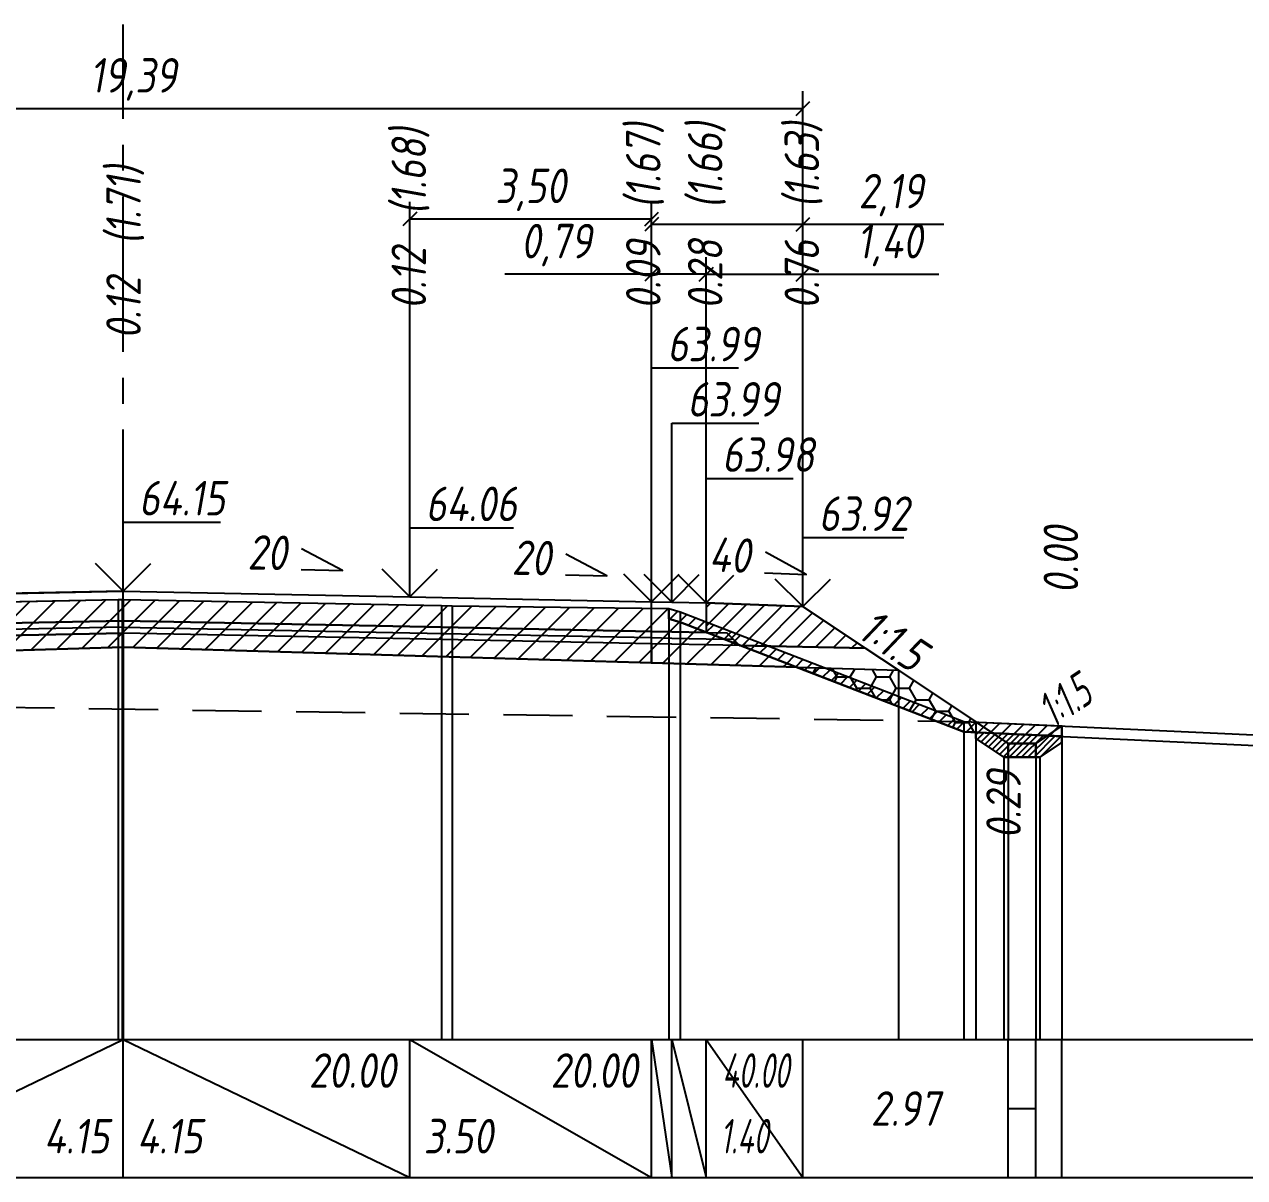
# Model space of a CAD drawing. Extents: x -717 to 1451, y -133302 to 233.
# Drawn here: x 155.5 to 243.8, y -43564 to -43480.5 of the extents above; entities that cross this region are included whole.
import ezdxf
from ezdxf.enums import TextEntityAlignment as Align

# ---------------------------------------------------------------- set-up
doc = ezdxf.new("R2010")
doc.units = 0
doc.linetypes.add('осевая2', pattern=[1.125, 0.75, -0.125, 0.125, -0.125])
doc.linetypes.add('штриховая', pattern=[0.75, 0.5, -0.25])
for name, color, linetype in [('Интерполированный поперечник', 2, 'Continuous'), ('Код_514', 1, 'Continuous'), ('Контур_0', 7, 'Continuous'), ('Контур_2521', 7, 'Continuous'), ('Контур_2564', 7, 'Continuous'), ('Контур_2660', 7, 'Continuous'), ('Контур_2665', 7, 'Continuous'), ('Контур_400', 7, 'Continuous'), ('Контур_508', 7, 'Continuous'), ('Контур_512', 7, 'Continuous'), ('Контур_513', 7, 'Continuous'), ('Контур_818', 7, 'Continuous'), ('Красный поперечник', 1, 'Continuous'), ('Объём_2501', 7, 'Continuous'), ('Объём_2564', 7, 'Continuous'), ('Объём_2650', 7, 'Continuous'), ('Объём_2660', 7, 'Continuous'), ('Объём_2661', 7, 'Continuous'), ('Объём_2663', 7, 'Continuous'), ('Объём_2664', 7, 'Continuous'), ('Объём_2665', 7, 'Continuous'), ('Объём_2666', 7, 'Continuous'), ('Ось', 1, 'осевая2'), ('Откосы', 7, 'Continuous'), ('Отметки покрытия', 7, 'Continuous'), ('Рабочие отметки', 7, 'Continuous'), ('Рабочие отметки доп.', 7, 'Continuous'), ('Таблица', 7, 'Continuous'), ('Уклоны проезжей части', 7, 'Continuous'), ('Черный поперечник', 3, 'Continuous')]:
    doc.layers.add(name, color=color, linetype=linetype)
for name, color, linetype, true_color in [('Контур_2540', 2, 'Continuous', 0xffff00), ('Контур_2560', 2, 'Continuous', 0xffff00), ('Контур_2561', 7, 'Continuous', 0xff8040), ('Контур_2562', 3, 'Continuous', 0x00ff00), ('Контур_2563', 7, 'Continuous', 0xff8000), ('Контур_2570', 7, 'Continuous', 0x80ff00), ('Контур_2583', 3, 'Continuous', 0x00ff00), ('Контур_2584', 3, 'Continuous', 0x00ff00), ('Контур_2736', 4, 'Continuous', 0x00ffff), ('Контур_2737', 4, 'Continuous', 0x00ffff), ('Контур_2738', 4, 'Continuous', 0x00ffff), ('Контур_2739', 4, 'Continuous', 0x00ffff), ('Контур_2741', 4, 'Continuous', 0x00ffff), ('Контур_2742', 4, 'Continuous', 0x00ffff), ('Контур_2743', 4, 'Continuous', 0x00ffff), ('Контур_2744', 7, 'Continuous', 0xa4ffff), ('Контур_2745', 7, 'Continuous', 0xa4ffff), ('Контур_2747', 4, 'Continuous', 0x00ffff), ('Контур_2748', 4, 'Continuous', 0x00ffff), ('Контур_2749', 4, 'Continuous', 0x00ffff), ('Контур_2750', 4, 'Continuous', 0x00ffff), ('Контур_2751', 4, 'Continuous', 0x00ffff), ('Контур_2752', 4, 'Continuous', 0x00ffff), ('Контур_402', 7, 'Continuous', 0xff6464), ('Контур_703', 4, 'Continuous', 0x00ffff), ('Контур_705', 4, 'Continuous', 0x00ffff), ('Контур_707', 4, 'Continuous', 0x00ffff), ('Контур_720', 131, 'Continuous', 0xaaffff), ('Объём_2500', 7, 'Continuous', 0xc0c0c0), ('Объём_2520', 7, 'Continuous', 0x80ffff), ('Объём_2540', 2, 'Continuous', 0xffff00), ('Объём_2560', 2, 'Continuous', 0xffff00), ('Объём_2561', 7, 'Continuous', 0xff8040), ('Объём_2562', 3, 'Continuous', 0x00ff00), ('Объём_2563', 7, 'Continuous', 0xff8000), ('Объём_2570', 7, 'Continuous', 0x80ff00), ('Объём_2580', 3, 'Continuous', 0x00ff00), ('Объём_2583', 3, 'Continuous', 0x00ff00), ('Объём_2584', 3, 'Continuous', 0x00ff00), ('Объём_2593', 3, 'Continuous', 0x00ff00), ('Объём_2597', 3, 'Continuous', 0x00ff00), ('Объём_2600', 7, 'Continuous', 0x808000), ('Объём_2620', 2, 'Continuous', 0xffff00)]:
    doc.layers.add(name, color=color, linetype=linetype, true_color=true_color)
doc.styles.get("Standard").update_dxf_attribs({"font": 'txt', "height": 2.5})
doc.styles.add('М', font='romand.shx', dxfattribs={"width": 0.8, "oblique": 10, "height": 2.5})
doc.dimstyles.new('ISO-25', dxfattribs={"dimtxt": 2.5, "dimasz": 2.5, "dimexe": 1.25, "dimexo": 0.625, "dimtad": 1, "dimtxsty": 'Standard', "dimcen": 2.5, "dimadec": 0, "dimazin": 0, "dimtfac": 1, "dimtmove": 0, "dimatfit": 3, "dimfxl": 1, "dimarcsym": 0})

# ---------------------------------------------------------------- blocks, each defined once
blk = doc.blocks.new('_Oblique')
at = {"color": 0, "linetype": 'ByBlock', "lineweight": -2}
blk.add_line((-0.5, -0.5), (0.5, 0.5), dxfattribs=at)
blk = doc.blocks.new('*D1018')
at = {"color": 0, "lineweight": -2, "transparency": 16777216}
for p, q in [((204.839, -43521.824), (204.839, -43497.355)), ((211.839, -43522.104), (211.839, -43497.355)), ((204.839, -43498.605), (211.839, -43498.605)), ((211.839, -43498.605), (221.669, -43498.605))]:
    blk.add_line(p, q, dxfattribs=at)
at = {"layer": 'Defpoints', "color": 0, "transparency": 16777216}
for p in [(211.839, -43498.605), (204.839, -43522.449), (211.839, -43522.729)]:
    blk.add_point(p, dxfattribs=at)
at = {"color": 0, "lineweight": -2, "transparency": 16777216, "rotation": 180}
blk.add_blockref('_Oblique', (204.839, -43498.605), dxfattribs=at)
at = {"color": 0, "lineweight": -2, "transparency": 16777216}
blk.add_blockref('_Oblique', (211.839, -43498.605), dxfattribs=at)
at = {"color": 0, "transparency": 16777216, "insert": (218.129, -43496.492), "char_height": 2.5, "width": 8.75, "attachment_point": 5, "style": 'М'}
blk.add_mtext('1,40', dxfattribs=at)
blk = doc.blocks.new('*D1020')
at = {"color": 0, "lineweight": -2, "transparency": 16777216}
for p, q in [((200.885, -43521.745), (200.885, -43497.355)), ((204.839, -43521.824), (204.839, -43497.355)), ((200.885, -43498.605), (190.264, -43498.605)), ((204.839, -43498.605), (200.885, -43498.605))]:
    blk.add_line(p, q, dxfattribs=at)
at = {"layer": 'Defpoints', "color": 0, "transparency": 16777216}
for p in [(204.839, -43498.605), (200.885, -43522.37), (204.839, -43522.449)]:
    blk.add_point(p, dxfattribs=at)
at = {"color": 0, "lineweight": -2, "transparency": 16777216, "rotation": 180}
blk.add_blockref('_Oblique', (200.885, -43498.605), dxfattribs=at)
at = {"color": 0, "lineweight": -2, "transparency": 16777216}
blk.add_blockref('_Oblique', (204.839, -43498.605), dxfattribs=at)
at = {"color": 0, "transparency": 16777216, "insert": (193.994, -43496.492), "char_height": 2.5, "width": 9.58333, "attachment_point": 5, "style": 'М'}
blk.add_mtext('0,79', dxfattribs=at)
blk = doc.blocks.new('*D1022')
at = {"color": 0, "lineweight": -2, "transparency": 16777216}
for p, q in [((183.385, -43521.395), (183.385, -43493.355)), ((200.885, -43521.745), (200.885, -43493.355)), ((200.885, -43494.605), (183.385, -43494.605))]:
    blk.add_line(p, q, dxfattribs=at)
at = {"layer": 'Defpoints', "color": 0, "transparency": 16777216}
for p in [(183.385, -43494.605), (183.385, -43522.02), (200.885, -43522.37)]:
    blk.add_point(p, dxfattribs=at)
at = {"color": 0, "lineweight": -2, "transparency": 16777216, "rotation": 180}
blk.add_blockref('_Oblique', (183.385, -43494.605), dxfattribs=at)
at = {"color": 0, "lineweight": -2, "transparency": 16777216}
blk.add_blockref('_Oblique', (200.885, -43494.605), dxfattribs=at)
at = {"color": 0, "transparency": 16777216, "insert": (192.135, -43492.492), "char_height": 2.5, "width": 9.58333, "attachment_point": 5, "style": 'М'}
blk.add_mtext('3,50', dxfattribs=at)
blk = doc.blocks.new('*D1023')
at = {"color": 0, "lineweight": -2, "transparency": 16777216}
for p, q in [((200.885, -43521.745), (200.885, -43493.735)), ((211.839, -43522.104), (211.839, -43493.735)), ((200.885, -43494.985), (211.839, -43494.985)), ((211.839, -43494.985), (222.042, -43494.985))]:
    blk.add_line(p, q, dxfattribs=at)
at = {"layer": 'Defpoints', "color": 0, "transparency": 16777216}
for p in [(200.885, -43494.985), (200.885, -43522.37), (211.839, -43522.729)]:
    blk.add_point(p, dxfattribs=at)
at = {"color": 0, "lineweight": -2, "transparency": 16777216, "rotation": 180}
blk.add_blockref('_Oblique', (200.885, -43494.985), dxfattribs=at)
at = {"color": 0, "lineweight": -2, "transparency": 16777216}
blk.add_blockref('_Oblique', (211.839, -43494.985), dxfattribs=at)
at = {"color": 0, "transparency": 16777216, "insert": (218.223, -43492.872), "char_height": 2.5, "width": 9.16667, "attachment_point": 5, "style": 'М'}
blk.add_mtext('2,19', dxfattribs=at)
blk = doc.blocks.new('*D1025')
at = {"color": 0, "lineweight": -2, "transparency": 16777216}
for p, q in [((114.885, -43522.075), (114.885, -43485.355)), ((211.839, -43522.104), (211.839, -43485.355)), ((114.885, -43486.605), (211.839, -43486.605))]:
    blk.add_line(p, q, dxfattribs=at)
at = {"layer": 'Defpoints', "color": 0, "transparency": 16777216}
for p in [(211.839, -43486.605), (114.885, -43522.7), (211.839, -43522.729)]:
    blk.add_point(p, dxfattribs=at)
at = {"color": 0, "lineweight": -2, "transparency": 16777216, "rotation": 180}
blk.add_blockref('_Oblique', (114.885, -43486.605), dxfattribs=at)
at = {"color": 0, "lineweight": -2, "transparency": 16777216}
blk.add_blockref('_Oblique', (211.839, -43486.605), dxfattribs=at)
at = {"color": 0, "transparency": 16777216, "insert": (163.362, -43484.492), "char_height": 2.5, "width": 11.66667, "attachment_point": 5, "style": 'М'}
blk.add_mtext('19,39', dxfattribs=at)

msp = doc.modelspace()

# ---------------------------------------------------------------- hatches: boundary and pattern name
at = {"layer": 'Объём_2563'}
h = msp.add_hatch(dxfattribs=at)
h.set_pattern_fill('ANSI31', color=256, scale=0.3)
h.paths.add_polyline_path([(206.339, -43524.566), (207.257, -43525.485), (216.339, -43525.666), (211.839, -43522.666), (204.839, -43522.386), (204.839, -43524.536)])
at = {"layer": 'Объём_2570'}
h = msp.add_hatch(dxfattribs=at)
h.set_pattern_fill('ANSI31', color=256, scale=0.2)
h.paths.add_polyline_path([(230.589, -43532.052), (223.475, -43531.719), (202.954, -43523.788), (202.128, -43523.54), (202.128, -43522.79), (202.954, -43523.038), (223.475, -43530.969), (230.589, -43531.302)])
at = {"layer": 'Объём_2600'}
h = msp.add_hatch(dxfattribs=at)
h.set_pattern_fill('ANSI31', color=6, scale=0.4)
h.paths.add_polyline_path([(140.104, -43522.613), (162.274, -43522.152), (162.635, -43522.16), (162.635, -43525.592), (110.518, -43527.156), (122.799, -43524.197), (122.799, -43523.447)])
h = msp.add_hatch(dxfattribs=at)
h.set_pattern_fill('ANSI31', color=6, scale=0.4)
h.paths.add_polyline_path([(185.686, -43522.587), (186.454, -43522.618), (202.128, -43522.79), (202.128, -43523.54), (202.954, -43523.788), (211.408, -43527.055), (162.635, -43525.592), (162.635, -43522.16)])
h = msp.add_hatch(dxfattribs=at)
h.set_pattern_fill('HONEY', color=5, scale=0.3)
h.paths.add_polyline_path([(218.753, -43527.276), (224.354, -43531.01), (224.354, -43531.76), (223.475, -43531.719), (211.408, -43527.055)])
at = {"layer": 'Объём_2620'}
h = msp.add_hatch(dxfattribs=at)
h.set_pattern_fill('ANSI31', color=2, scale=0.1)
h.paths.add_polyline_path([(224.354, -43531.76), (230.589, -43532.052), (230.589, -43532.504), (228.993, -43533.568), (226.388, -43533.568), (224.354, -43532.212)])

# ---------------------------------------------------------------- linework, layer by layer
at = {"layer": 'Интерполированный поперечник', "linetype": 'штриховая', "ltscale": 10, "flags": 128}
msp.add_lwpolyline([(100.163, -43529.156), (223.475, -43530.969)], dxfattribs=at)
at = {"layer": 'Код_514'}
for p, q in [((141.885, -43564), (162.635, -43554)), ((162.635, -43564), (162.635, -43554)), ((162.635, -43554), (183.385, -43564)), ((183.385, -43564), (183.385, -43554)), ((183.385, -43554), (200.885, -43564)), ((200.885, -43564), (200.885, -43554)), ((200.885, -43554), (202.339, -43564)), ((202.339, -43564), (202.339, -43554)), ((202.339, -43554), (204.839, -43564)), ((204.839, -43564), (204.839, -43554)), ((204.839, -43554), (211.839, -43564)), ((211.839, -43564), (211.839, -43554)), ((226.69, -43564), (226.69, -43554)), ((228.69, -43564), (228.69, -43554)), ((230.589, -43564), (230.589, -43554)), ((226.69, -43559), (228.69, -43559))]:
    msp.add_line(p, q, dxfattribs=at)
at = {"layer": 'Контур_0', "flags": 128}
for points in [[(162.635, -43521.542), (141.885, -43521.957), (124.385, -43522.307), (124.385, -43522.307), (124.385, -43522.307), (124.385, -43522.307), (124.385, -43522.307), (121.885, -43522.357), (121.885, -43524.507), (124.385, -43524.457), (124.385, -43524.457), (124.385, -43524.457), (124.385, -43524.457), (124.385, -43524.457), (124.385, -43524.457), (141.885, -43524.107), (162.635, -43523.692), (162.635, -43521.542)], [(162.635, -43521.542), (183.385, -43521.957), (200.885, -43522.307), (200.885, -43522.307), (200.885, -43522.307), (200.885, -43522.307), (202.339, -43522.336), (202.339, -43522.336), (204.839, -43522.386), (204.839, -43524.536), (202.339, -43524.486), (202.339, -43524.486), (200.885, -43524.457), (200.885, -43524.457), (200.885, -43524.457), (200.885, -43524.457), (183.385, -43524.107), (162.635, -43523.692), (162.635, -43521.542)], [(211.839, -43522.666), (211.839, -43522.666)], [(211.839, -43522.666), (224.354, -43531.01), (224.354, -43531.01), (224.354, -43531.01), (224.354, -43531.01), (224.354, -43531.01), (224.354, -43531.01), (224.354, -43531.01), (224.354, -43531.01), (224.354, -43531.01), (224.354, -43531.01), (224.354, -43531.01), (224.354, -43531.01), (224.354, -43531.01), (224.354, -43531.01), (226.69, -43532.568)], [(211.839, -43522.666), (224.354, -43531.01), (224.354, -43531.01), (224.354, -43531.01), (224.354, -43531.01), (224.354, -43531.01), (224.354, -43531.01), (224.354, -43531.01), (224.354, -43531.01), (224.354, -43531.01), (224.354, -43531.01), (224.354, -43531.01), (224.354, -43531.01), (224.354, -43531.01), (224.354, -43531.01), (226.69, -43532.568), (228.69, -43532.568), (230.589, -43531.302), (230.589, -43531.302), (230.589, -43531.302), (230.589, -43531.302), (230.589, -43531.302), (230.589, -43531.302), (230.589, -43531.302), (230.589, -43531.302), (230.589, -43531.302), (230.589, -43531.302), (230.589, -43531.302), (230.589, -43531.302), (230.589, -43531.302)], [(162.635, -43523.692), (141.885, -43524.107), (124.385, -43524.457), (124.385, -43524.457), (124.385, -43524.457), (124.385, -43524.457), (124.385, -43524.457), (124.385, -43524.457), (121.885, -43524.507), (120.385, -43524.537), (119.466, -43525.456), (121.885, -43525.407), (124.385, -43525.357), (124.385, -43525.357), (124.385, -43525.357), (124.385, -43525.357), (124.385, -43525.357), (124.385, -43525.357), (141.885, -43525.007), (162.635, -43524.592), (162.635, -43523.692)], [(162.635, -43523.692), (183.385, -43524.107), (200.885, -43524.457), (200.885, -43524.457), (200.885, -43524.457), (200.885, -43524.457), (202.339, -43524.486), (202.339, -43524.486), (204.839, -43524.536), (206.339, -43524.566), (207.257, -43525.485), (204.839, -43525.436), (202.339, -43525.386), (202.339, -43525.386), (200.885, -43525.357), (200.885, -43525.357), (200.885, -43525.357), (200.885, -43525.357), (183.385, -43525.007), (162.635, -43524.592), (162.635, -43523.692)], [(204.839, -43524.536), (206.339, -43524.566), (207.257, -43525.485), (216.339, -43525.666)]]:
    msp.add_lwpolyline(points, dxfattribs=at)
at = {"layer": 'Контур_2521', "color": 250, "flags": 128}
for points in [[(162.635, -43524.142), (141.885, -43524.557), (124.385, -43524.907), (124.385, -43524.907), (124.385, -43524.907), (124.385, -43524.907), (124.385, -43524.907), (124.385, -43524.907), (121.885, -43524.957), (119.925, -43524.996)], [(162.635, -43524.142), (183.385, -43524.557), (200.885, -43524.907), (200.885, -43524.907), (200.885, -43524.907), (200.885, -43524.907), (202.339, -43524.936), (202.339, -43524.936), (204.839, -43524.986), (206.798, -43525.026)]]:
    msp.add_lwpolyline(points, dxfattribs=at)
at = {"layer": 'Контур_2540', "flags": 128}
for points in [[(141.885, -43525.007), (124.385, -43525.357), (121.885, -43525.407), (119.466, -43525.456), (110.385, -43525.637), (107.993, -43527.232), (162.635, -43525.592), (162.635, -43524.592), (141.885, -43525.007)], [(162.635, -43525.592), (218.753, -43527.276), (216.339, -43525.666), (207.257, -43525.485), (204.839, -43525.436), (202.339, -43525.386), (200.885, -43525.357), (183.385, -43525.007), (162.635, -43524.592), (162.635, -43525.592)]]:
    msp.add_lwpolyline(points, dxfattribs=at)
at = {"layer": 'Контур_2560', "flags": 128}
msp.add_lwpolyline([(204.839, -43522.386), (211.839, -43522.666), (211.839, -43522.666), (211.839, -43522.666)], dxfattribs=at)
at = {"layer": 'Контур_2561', "flags": 128}
msp.add_lwpolyline([(204.839, -43522.386), (204.839, -43522.386), (211.839, -43522.666), (211.839, -43522.666), (204.839, -43522.386)], dxfattribs=at)
at = {"layer": 'Контур_2562', "flags": 128}
msp.add_lwpolyline([(211.839, -43522.666), (211.839, -43522.666), (211.839, -43522.666), (211.839, -43522.666), (211.839, -43522.666)], dxfattribs=at)
at = {"layer": 'Контур_2563', "flags": 128}
msp.add_lwpolyline([(206.339, -43524.566), (207.257, -43525.485), (216.339, -43525.666), (211.839, -43522.666), (204.839, -43522.386), (204.839, -43524.536), (206.339, -43524.566)], dxfattribs=at)
at = {"layer": 'Контур_2564', "flags": 128}
msp.add_lwpolyline([(204.839, -43522.386), (211.839, -43522.666)], dxfattribs=at)
at = {"layer": 'Контур_2570', "flags": 128}
msp.add_lwpolyline([(80, -43529.956), (93.897, -43530.501), (100.163, -43529.906), (100.163, -43529.906), (109.5, -43527.401), (122.799, -43524.197), (122.799, -43523.447), (140.104, -43522.613), (140.298, -43522.61), (150.37, -43522.397), (162.274, -43522.152), (162.557, -43522.158), (162.635, -43522.16), (185.686, -43522.587), (186.454, -43522.618), (202.128, -43522.79), (202.128, -43523.54), (202.954, -43523.788), (223.475, -43531.719), (223.475, -43531.719), (250.244, -43532.972)], dxfattribs=at)
at = {"layer": 'Контур_2583', "flags": 128}
for points in [[(226.69, -43532.568), (224.354, -43531.01), (224.354, -43532.212), (226.388, -43533.568), (226.69, -43533.568), (226.69, -43532.568)], [(230.589, -43532.504), (230.589, -43531.302), (228.69, -43532.568), (228.69, -43533.568), (228.993, -43533.568), (230.589, -43532.504)]]:
    msp.add_lwpolyline(points, dxfattribs=at)
at = {"layer": 'Контур_2584', "flags": 128}
msp.add_lwpolyline([(226.69, -43532.568), (226.69, -43533.568), (228.69, -43533.568), (228.69, -43532.568), (226.69, -43532.568)], dxfattribs=at)
at = {"layer": 'Контур_2660', "flags": 128}
for points in [[(107.993, -43527.232), (162.635, -43525.592)], [(162.635, -43525.592), (218.753, -43527.276)]]:
    msp.add_lwpolyline(points, dxfattribs=at)
at = {"layer": 'Контур_2665', "flags": 128}
msp.add_lwpolyline([(211.839, -43522.666), (211.839, -43522.666)], dxfattribs=at)
at = {"layer": 'Контур_2736', "flags": 128}
for points in [[(211.839, -43522.666), (224.354, -43531.01)], [(224.354, -43531.01), (226.69, -43532.568)]]:
    msp.add_lwpolyline(points, dxfattribs=at)
at = {"layer": 'Контур_2737', "flags": 128}
msp.add_lwpolyline([(224.354, -43531.01), (224.354, -43531.01)], dxfattribs=at)
at = {"layer": 'Контур_2738', "flags": 128}
msp.add_lwpolyline([(224.354, -43531.01), (224.354, -43531.01)], dxfattribs=at)
at = {"layer": 'Контур_2739', "flags": 128}
msp.add_lwpolyline([(224.354, -43531.01), (224.354, -43531.01)], dxfattribs=at)
at = {"layer": 'Контур_2741', "flags": 128}
msp.add_lwpolyline([(230.589, -43531.302), (230.589, -43531.302)], dxfattribs=at)
at = {"layer": 'Контур_2742', "flags": 128}
msp.add_lwpolyline([(230.589, -43531.302), (230.589, -43531.302)], dxfattribs=at)
at = {"layer": 'Контур_2743', "flags": 128}
msp.add_lwpolyline([(230.589, -43531.302), (230.589, -43531.302)], dxfattribs=at)
at = {"layer": 'Контур_2744', "flags": 128}
msp.add_lwpolyline([(230.589, -43531.302), (230.589, -43531.302)], dxfattribs=at)
msp.add_lwpolyline([(230.589, -43531.302), (230.589, -43531.302)], dxfattribs=at)
msp.add_lwpolyline([(230.589, -43531.302), (230.589, -43531.302)], dxfattribs=at)
msp.add_lwpolyline([(230.589, -43531.302), (230.589, -43531.302)], dxfattribs=at)
msp.add_lwpolyline([(230.589, -43531.302), (230.589, -43531.302)], dxfattribs=at)
msp.add_lwpolyline([(230.589, -43531.302), (230.589, -43531.302)], dxfattribs=at)
at = {"layer": 'Контур_2745', "flags": 128}
msp.add_lwpolyline([(224.354, -43531.01), (224.354, -43531.01)], dxfattribs=at)
msp.add_lwpolyline([(224.354, -43531.01), (224.354, -43531.01)], dxfattribs=at)
msp.add_lwpolyline([(224.354, -43531.01), (224.354, -43531.01)], dxfattribs=at)
msp.add_lwpolyline([(224.354, -43531.01), (224.354, -43531.01)], dxfattribs=at)
msp.add_lwpolyline([(224.354, -43531.01), (224.354, -43531.01)], dxfattribs=at)
msp.add_lwpolyline([(224.354, -43531.01), (224.354, -43531.01)], dxfattribs=at)
at = {"layer": 'Контур_2747', "flags": 128}
msp.add_lwpolyline([(224.354, -43531.01), (224.354, -43531.01)], dxfattribs=at)
at = {"layer": 'Контур_2748', "flags": 128}
msp.add_lwpolyline([(224.354, -43531.01), (224.354, -43531.01)], dxfattribs=at)
at = {"layer": 'Контур_2749', "flags": 128}
msp.add_lwpolyline([(224.354, -43531.01), (224.354, -43531.01)], dxfattribs=at)
at = {"layer": 'Контур_2750', "flags": 128}
msp.add_lwpolyline([(230.589, -43531.302), (230.589, -43531.302)], dxfattribs=at)
at = {"layer": 'Контур_2751', "flags": 128}
msp.add_lwpolyline([(230.589, -43531.302), (230.589, -43531.302)], dxfattribs=at)
at = {"layer": 'Контур_2752', "flags": 128}
msp.add_lwpolyline([(230.589, -43531.302), (230.589, -43531.302)], dxfattribs=at)
at = {"layer": 'Контур_400', "flags": 128}
for points in [[(121.885, -43522.357), (124.385, -43522.307), (124.385, -43522.307), (124.385, -43522.307), (124.385, -43522.307), (124.385, -43522.307), (124.385, -43522.307), (141.885, -43521.957), (162.635, -43521.542)], [(162.635, -43521.542), (183.385, -43521.957), (200.885, -43522.307), (200.885, -43522.307), (200.885, -43522.307), (200.885, -43522.307), (202.339, -43522.336), (202.339, -43522.336), (204.839, -43522.386)]]:
    msp.add_lwpolyline(points, dxfattribs=at)
at = {"layer": 'Контур_402', "flags": 128}
msp.add_lwpolyline([(107.993, -43527.232), (162.635, -43525.592), (218.753, -43527.276)], dxfattribs=at)
at = {"layer": 'Контур_508', "flags": 128}
msp.add_lwpolyline([(104, -43534), (105, -43531.881), (105, -43529.227), (107.993, -43527.232), (162.635, -43525.592), (218.753, -43527.276), (224.354, -43531.01), (224.354, -43532.212), (226.388, -43533.568), (226.69, -43533.568), (228.69, -43533.568), (228.993, -43533.568), (230.589, -43532.504)], dxfattribs=at)
at = {"layer": 'Контур_512', "flags": 128}
msp.add_lwpolyline([(104, -43534), (105, -43531.881), (105, -43529.227), (107.993, -43527.232), (162.635, -43525.592), (218.753, -43527.276), (224.354, -43531.01), (224.354, -43532.212), (226.388, -43533.568), (226.69, -43533.568), (228.69, -43533.568), (228.993, -43533.568), (230.589, -43532.504)], dxfattribs=at)
at = {"layer": 'Контур_513', "flags": 128}
msp.add_lwpolyline([(104, -43534), (105, -43531.881), (105, -43529.227), (107.993, -43527.232), (162.635, -43525.592), (218.753, -43527.276), (224.354, -43531.01), (224.354, -43532.212), (226.388, -43533.568), (226.69, -43533.568), (228.69, -43533.568), (228.993, -43533.568), (230.589, -43532.504)], dxfattribs=at)
at = {"layer": 'Контур_703', "flags": 128}
msp.add_lwpolyline([(211.839, -43522.666), (224.354, -43531.01)], dxfattribs=at)
at = {"layer": 'Контур_705', "flags": 128}
msp.add_lwpolyline([(224.354, -43531.01), (224.354, -43531.01)], dxfattribs=at)
at = {"layer": 'Контур_707', "flags": 128}
msp.add_lwpolyline([(228.69, -43532.568), (230.589, -43531.302)], dxfattribs=at)
at = {"layer": 'Контур_720', "flags": 128}
msp.add_lwpolyline([(226.69, -43532.568), (228.69, -43532.568)], dxfattribs=at)
at = {"layer": 'Контур_818', "flags": 128}
msp.add_lwpolyline([(105, -43528.608), (109.5, -43527.401), (122.799, -43524.197), (122.799, -43523.447), (140.104, -43522.613), (140.298, -43522.61), (150.37, -43522.397), (162.274, -43522.152), (162.557, -43522.158), (162.635, -43522.16), (185.686, -43522.587), (186.454, -43522.618), (202.128, -43522.79), (202.128, -43523.54), (202.954, -43523.788), (223.475, -43531.719), (223.475, -43531.719), (230.589, -43532.052)], dxfattribs=at)
at = {"layer": 'Красный поперечник'}
for p, q in [((141.885, -43521.957), (162.635, -43521.542)), ((162.635, -43521.542), (183.385, -43521.957)), ((183.385, -43521.957), (200.885, -43522.307)), ((200.885, -43522.307), (202.339, -43522.336)), ((202.339, -43522.336), (204.839, -43522.386)), ((204.839, -43522.386), (211.839, -43522.666)), ((211.839, -43522.666), (226.69, -43532.568)), ((162.635, -43525.592), (162.635, -43554)), ((218.753, -43527.276), (218.753, -43554)), ((224.354, -43531.01), (224.354, -43554)), ((228.69, -43532.568), (230.589, -43531.302)), ((224.354, -43532.212), (224.354, -43554)), ((226.69, -43532.568), (228.69, -43532.568)), ((230.589, -43532.504), (230.589, -43554)), ((226.388, -43533.568), (226.388, -43554)), ((226.69, -43533.568), (226.69, -43554)), ((228.69, -43533.568), (228.69, -43554)), ((228.993, -43533.568), (228.993, -43554))]:
    msp.add_line(p, q, dxfattribs=at)
at = {"layer": 'Объём_2500', "flags": 128}
for points in [[(162.635, -43521.542), (141.885, -43521.957), (124.385, -43522.307), (124.385, -43522.307), (124.385, -43522.307), (124.385, -43522.307), (124.385, -43522.307), (121.885, -43522.357), (121.885, -43524.507), (124.385, -43524.457), (124.385, -43524.457), (124.385, -43524.457), (124.385, -43524.457), (124.385, -43524.457), (124.385, -43524.457), (141.885, -43524.107), (162.635, -43523.692), (162.635, -43521.542)], [(162.635, -43521.542), (183.385, -43521.957), (200.885, -43522.307), (200.885, -43522.307), (200.885, -43522.307), (200.885, -43522.307), (202.339, -43522.336), (202.339, -43522.336), (204.839, -43522.386), (204.839, -43524.536), (202.339, -43524.486), (202.339, -43524.486), (200.885, -43524.457), (200.885, -43524.457), (200.885, -43524.457), (200.885, -43524.457), (183.385, -43524.107), (162.635, -43523.692), (162.635, -43521.542)], [(200.885, -43522.307), (202.339, -43522.336), (202.339, -43522.336), (204.839, -43522.386), (204.839, -43524.536), (202.339, -43524.486), (202.339, -43524.486), (200.885, -43524.457), (200.885, -43522.307)]]:
    msp.add_lwpolyline(points, dxfattribs=at)
at = {"layer": 'Объём_2501', "flags": 128}
for points in [[(121.885, -43522.357), (124.385, -43522.307), (124.385, -43522.307), (124.385, -43522.307), (124.385, -43522.307), (124.385, -43522.307), (124.385, -43522.307), (141.885, -43521.957), (162.635, -43521.542)], [(162.635, -43521.542), (183.385, -43521.957), (200.885, -43522.307), (200.885, -43522.307), (200.885, -43522.307), (200.885, -43522.307), (202.339, -43522.336), (202.339, -43522.336), (204.839, -43522.386)], [(200.885, -43522.307), (202.339, -43522.336), (202.339, -43522.336), (204.839, -43522.386)]]:
    msp.add_lwpolyline(points, dxfattribs=at)
at = {"layer": 'Объём_2520', "color": 250, "flags": 128}
for points in [[(162.635, -43523.692), (141.885, -43524.107), (124.385, -43524.457), (124.385, -43524.457), (124.385, -43524.457), (124.385, -43524.457), (124.385, -43524.457), (124.385, -43524.457), (121.885, -43524.507), (120.385, -43524.537), (119.466, -43525.456), (121.885, -43525.407), (124.385, -43525.357), (124.385, -43525.357), (124.385, -43525.357), (124.385, -43525.357), (124.385, -43525.357), (124.385, -43525.357), (141.885, -43525.007), (162.635, -43524.592), (162.635, -43523.692)], [(162.635, -43523.692), (183.385, -43524.107), (200.885, -43524.457), (200.885, -43524.457), (200.885, -43524.457), (200.885, -43524.457), (202.339, -43524.486), (202.339, -43524.486), (204.839, -43524.536), (206.339, -43524.566), (207.257, -43525.485), (204.839, -43525.436), (202.339, -43525.386), (202.339, -43525.386), (200.885, -43525.357), (200.885, -43525.357), (200.885, -43525.357), (200.885, -43525.357), (183.385, -43525.007), (162.635, -43524.592), (162.635, -43523.692)], [(200.885, -43524.457), (202.339, -43524.486), (202.339, -43524.486), (204.839, -43524.536), (206.339, -43524.566), (207.257, -43525.485), (204.839, -43525.436), (202.339, -43525.386), (202.339, -43525.386), (200.885, -43525.357), (200.885, -43524.457)]]:
    msp.add_lwpolyline(points, dxfattribs=at)
at = {"layer": 'Объём_2540', "flags": 128}
for points in [[(141.885, -43525.007), (124.385, -43525.357), (121.885, -43525.407), (119.466, -43525.456), (110.385, -43525.637), (107.993, -43527.232), (162.635, -43525.592), (162.635, -43524.592), (141.885, -43525.007)], [(162.635, -43525.592), (218.753, -43527.276), (216.339, -43525.666), (207.257, -43525.485), (204.839, -43525.436), (202.339, -43525.386), (200.885, -43525.357), (183.385, -43525.007), (162.635, -43524.592), (162.635, -43525.592)], [(200.885, -43526.74), (218.753, -43527.276), (216.339, -43525.666), (207.257, -43525.485), (204.839, -43525.436), (202.339, -43525.386), (200.885, -43525.357), (200.885, -43526.74)]]:
    msp.add_lwpolyline(points, dxfattribs=at)
at = {"layer": 'Объём_2560', "flags": 128}
msp.add_lwpolyline([(204.839, -43522.386), (211.839, -43522.666), (211.839, -43522.666), (211.839, -43522.666)], dxfattribs=at)
msp.add_lwpolyline([(204.839, -43522.386), (211.839, -43522.666), (211.839, -43522.666), (211.839, -43522.666)], dxfattribs=at)
at = {"layer": 'Объём_2561', "flags": 128}
msp.add_lwpolyline([(204.839, -43522.386), (204.839, -43522.386), (211.839, -43522.666), (211.839, -43522.666), (204.839, -43522.386)], dxfattribs=at)
msp.add_lwpolyline([(204.839, -43522.386), (204.839, -43522.386), (211.839, -43522.666), (211.839, -43522.666), (204.839, -43522.386)], dxfattribs=at)
at = {"layer": 'Объём_2562', "flags": 128}
msp.add_lwpolyline([(211.839, -43522.666), (211.839, -43522.666), (211.839, -43522.666), (211.839, -43522.666), (211.839, -43522.666)], dxfattribs=at)
msp.add_lwpolyline([(211.839, -43522.666), (211.839, -43522.666), (211.839, -43522.666), (211.839, -43522.666), (211.839, -43522.666)], dxfattribs=at)
at = {"layer": 'Объём_2563', "color": 250, "flags": 128}
msp.add_lwpolyline([(206.339, -43524.566), (207.257, -43525.485), (216.339, -43525.666), (211.839, -43522.666), (204.839, -43522.386), (204.839, -43524.536), (206.339, -43524.566)], dxfattribs=at)
msp.add_lwpolyline([(206.339, -43524.566), (207.257, -43525.485), (216.339, -43525.666), (211.839, -43522.666), (204.839, -43522.386), (204.839, -43524.536), (206.339, -43524.566)], dxfattribs=at)
at = {"layer": 'Объём_2564', "flags": 128}
msp.add_lwpolyline([(204.839, -43522.386), (211.839, -43522.666)], dxfattribs=at)
msp.add_lwpolyline([(204.839, -43522.386), (211.839, -43522.666)], dxfattribs=at)
at = {"layer": 'Объём_2570', "flags": 128}
msp.add_lwpolyline([(230.589, -43532.052), (223.475, -43531.719), (202.954, -43523.788), (202.128, -43523.54), (202.128, -43522.79), (202.954, -43523.038), (223.475, -43530.969), (230.589, -43531.302), (230.589, -43532.052), (230.589, -43532.052)], dxfattribs=at)
msp.add_lwpolyline([(230.589, -43532.052), (223.475, -43531.719), (202.954, -43523.788), (202.128, -43523.54), (202.128, -43522.79), (202.954, -43523.038), (223.475, -43530.969), (230.589, -43531.302), (230.589, -43532.052), (230.589, -43532.052)], dxfattribs=at)
at = {"layer": 'Объём_2580', "flags": 128}
msp.add_lwpolyline([(211.839, -43522.666), (211.839, -43522.666)], dxfattribs=at)
msp.add_lwpolyline([(211.839, -43522.666), (211.839, -43522.666)], dxfattribs=at)
at = {"layer": 'Объём_2583', "flags": 128}
for points in [[(226.69, -43532.568), (224.354, -43531.01), (224.354, -43532.212), (226.388, -43533.568), (226.69, -43533.568), (226.69, -43532.568)], [(226.69, -43532.568), (224.354, -43531.01), (224.354, -43532.212), (226.388, -43533.568), (226.69, -43533.568), (226.69, -43532.568)], [(230.589, -43532.504), (230.589, -43531.302), (228.69, -43532.568), (228.69, -43533.568), (228.993, -43533.568), (230.589, -43532.504)], [(230.589, -43532.504), (230.589, -43531.302), (228.69, -43532.568), (228.69, -43533.568), (228.993, -43533.568), (230.589, -43532.504)]]:
    msp.add_lwpolyline(points, dxfattribs=at)
at = {"layer": 'Объём_2584', "flags": 128}
msp.add_lwpolyline([(226.69, -43532.568), (226.69, -43533.568), (228.69, -43533.568), (228.69, -43532.568), (226.69, -43532.568)], dxfattribs=at)
msp.add_lwpolyline([(226.69, -43532.568), (226.69, -43533.568), (228.69, -43533.568), (228.69, -43532.568), (226.69, -43532.568)], dxfattribs=at)
at = {"layer": 'Объём_2593', "flags": 128}
for points in [[(224.354, -43531.01), (226.69, -43532.568)], [(224.354, -43531.01), (226.69, -43532.568)], [(228.69, -43532.568), (230.589, -43531.302)], [(228.69, -43532.568), (230.589, -43531.302)]]:
    msp.add_lwpolyline(points, dxfattribs=at)
at = {"layer": 'Объём_2597', "flags": 128}
msp.add_lwpolyline([(226.69, -43532.568), (228.69, -43532.568)], dxfattribs=at)
msp.add_lwpolyline([(226.69, -43532.568), (228.69, -43532.568)], dxfattribs=at)
at = {"layer": 'Объём_2600', "color": 5, "flags": 128}
msp.add_lwpolyline([(218.753, -43527.276), (224.354, -43531.01), (224.354, -43531.76), (223.475, -43531.719), (211.408, -43527.055), (218.753, -43527.276), (218.753, -43527.276)], dxfattribs=at)
msp.add_lwpolyline([(218.753, -43527.276), (224.354, -43531.01), (224.354, -43531.76), (223.475, -43531.719), (211.408, -43527.055), (218.753, -43527.276), (218.753, -43527.276)], dxfattribs=at)
at = {"layer": 'Объём_2620', "flags": 128}
msp.add_lwpolyline([(224.354, -43531.76), (230.589, -43532.052), (230.589, -43532.504), (228.993, -43533.568), (226.388, -43533.568), (224.354, -43532.212), (224.354, -43531.76), (224.354, -43531.76)], dxfattribs=at)
msp.add_lwpolyline([(224.354, -43531.76), (230.589, -43532.052), (230.589, -43532.504), (228.993, -43533.568), (226.388, -43533.568), (224.354, -43532.212), (224.354, -43531.76), (224.354, -43531.76)], dxfattribs=at)
at = {"layer": 'Объём_2650', "color": 6, "flags": 128}
for points in [[(140.104, -43522.613), (162.274, -43522.152), (162.635, -43522.16), (162.635, -43525.592), (110.518, -43527.156), (122.799, -43524.197), (122.799, -43523.447), (140.104, -43522.613), (140.104, -43522.613)], [(185.686, -43522.587), (186.454, -43522.618), (202.128, -43522.79), (202.128, -43523.54), (202.954, -43523.788), (211.408, -43527.055), (162.635, -43525.592), (162.635, -43522.16), (185.686, -43522.587), (185.686, -43522.587)], [(200.885, -43522.776), (202.128, -43522.79), (202.128, -43523.54), (202.954, -43523.788), (211.408, -43527.055), (200.885, -43526.74), (200.885, -43522.776)]]:
    msp.add_lwpolyline(points, dxfattribs=at)
at = {"layer": 'Объём_2660', "flags": 128}
for points in [[(107.993, -43527.232), (162.635, -43525.592)], [(162.635, -43525.592), (218.753, -43527.276)], [(200.885, -43526.74), (218.753, -43527.276)]]:
    msp.add_lwpolyline(points, dxfattribs=at)
at = {"layer": 'Объём_2661', "flags": 128}
msp.add_lwpolyline([(211.839, -43522.666), (224.354, -43531.01)], dxfattribs=at)
msp.add_lwpolyline([(211.839, -43522.666), (224.354, -43531.01)], dxfattribs=at)
at = {"layer": 'Объём_2663', "flags": 128}
for points in [[(224.354, -43531.01), (226.69, -43532.568)], [(224.354, -43531.01), (226.69, -43532.568)], [(228.69, -43532.568), (230.589, -43531.302)], [(228.69, -43532.568), (230.589, -43531.302)]]:
    msp.add_lwpolyline(points, dxfattribs=at)
at = {"layer": 'Объём_2664', "flags": 128}
msp.add_lwpolyline([(226.69, -43532.568), (228.69, -43532.568)], dxfattribs=at)
msp.add_lwpolyline([(226.69, -43532.568), (228.69, -43532.568)], dxfattribs=at)
at = {"layer": 'Объём_2665', "flags": 128}
msp.add_lwpolyline([(211.839, -43522.666), (211.839, -43522.666)], dxfattribs=at)
msp.add_lwpolyline([(211.839, -43522.666), (211.839, -43522.666)], dxfattribs=at)
at = {"layer": 'Объём_2666', "flags": 128}
msp.add_lwpolyline([(211.839, -43522.666), (224.354, -43531.01)], dxfattribs=at)
msp.add_lwpolyline([(211.839, -43522.666), (224.354, -43531.01)], dxfattribs=at)
at = {"layer": 'Ось', "ltscale": 15}
msp.add_line((162.635, -43537.971), (162.635, -43480.513), dxfattribs=at)
at = {"layer": 'Откосы', "color": 1, "flags": 128}
for points in [[(175.523, -43519.983), (178.522, -43520.043), (175.553, -43518.483)], [(194.648, -43520.366), (197.647, -43520.426), (194.678, -43518.866)], [(209.068, -43520.209), (212.066, -43520.329), (209.128, -43518.71)]]:
    msp.add_lwpolyline(points, dxfattribs=at)
at = {"layer": 'Отметки покрытия', "color": 1}
for p, q in [((200.885, -43522.307), (200.885, -43505.386)), ((200.885, -43505.386), (207.185, -43505.386)), ((202.339, -43522.336), (202.339, -43509.386)), ((202.339, -43509.386), (208.639, -43509.386)), ((204.839, -43522.386), (204.839, -43513.386)), ((204.839, -43513.386), (211.139, -43513.386)), ((162.635, -43521.542), (162.635, -43516.542)), ((162.635, -43516.542), (169.685, -43516.542)), ((183.385, -43521.957), (183.385, -43516.957)), ((183.385, -43516.957), (190.885, -43516.957)), ((211.839, -43522.666), (211.839, -43517.666)), ((211.839, -43517.666), (219.139, -43517.666)), ((162.635, -43521.542), (160.635, -43519.542)), ((162.635, -43521.542), (164.635, -43519.542)), ((183.385, -43521.957), (181.385, -43519.957)), ((183.385, -43521.957), (185.385, -43519.957)), ((200.885, -43522.307), (198.885, -43520.307)), ((202.339, -43522.336), (200.339, -43520.336)), ((200.885, -43522.307), (202.885, -43520.307)), ((202.339, -43522.336), (204.339, -43520.336)), ((204.839, -43522.386), (202.839, -43520.386)), ((204.839, -43522.386), (206.839, -43520.386)), ((211.839, -43522.666), (209.839, -43520.666)), ((211.839, -43522.666), (213.839, -43520.666))]:
    msp.add_line(p, q, dxfattribs=at)
at = {"layer": 'Таблица'}
for p, q in [((80, -43554), (255.589, -43554)), ((80, -43564), (255.589, -43564))]:
    msp.add_line(p, q, dxfattribs=at)
at = {"layer": 'Черный поперечник', "color": 7}
for p, q in [((162.274, -43522.152), (162.274, -43554)), ((162.557, -43522.158), (162.557, -43554)), ((162.635, -43522.16), (162.635, -43554)), ((185.686, -43522.587), (185.686, -43554)), ((186.454, -43522.618), (186.454, -43554)), ((202.128, -43522.79), (202.128, -43554)), ((202.954, -43523.038), (202.954, -43554)), ((223.475, -43530.969), (223.475, -43554))]:
    msp.add_line(p, q, dxfattribs=at)
at = {"layer": 'Черный поперечник', "flags": 128}
msp.add_lwpolyline([(80, -43529.206), (93.897, -43529.751), (100.163, -43529.156), (109.5, -43526.651), (122.799, -43523.447), (140.104, -43522.613), (140.298, -43522.61), (150.37, -43522.397), (162.274, -43522.152), (162.557, -43522.158), (162.635, -43522.16), (185.686, -43522.587), (186.454, -43522.618), (202.128, -43522.79), (202.954, -43523.038), (223.475, -43530.969), (250.244, -43532.222), (251.144, -43532.386), (253.981, -43531.511), (255.044, -43531.197), (255.589, -43530.976)], dxfattribs=at)

# ---------------------------------------------------------------- texts
at = {"layer": 'Код_514', "style": 'М', "oblique": 10}
for s, width, p in [('20.00', 0.8, (182.385, -43555)), ('20.00', 0.8, (199.885, -43555)), ('40.00', 0.6, (210.839, -43555))]:
    msp.add_text(s, height=2.5, dxfattribs=dict(at, width=width)).set_placement(p, align=Align.TOP_RIGHT)
at = {"layer": 'Код_514', "style": 'М', "oblique": 10, "width": 0.8}
msp.add_text('2.97', height=2.5, dxfattribs=at).set_placement((219.265, -43559), align=Align.MIDDLE_CENTER)
msp.add_text('4.15', height=2.5, dxfattribs=at).set_placement((161.635, -43563), align=Align.BOTTOM_RIGHT)
at = {"layer": 'Код_514', "style": 'М', "oblique": 10}
for s, width, p in [('4.15', 0.8, (163.635, -43563)), ('3.50', 0.8, (184.385, -43563)), ('1.40', 0.6, (205.839, -43563))]:
    msp.add_text(s, height=2.5, dxfattribs=dict(at, width=width)).set_placement(p, align=Align.BOTTOM_LEFT)
at = {"layer": 'Отметки покрытия', "color": 1, "style": 'М', "oblique": 10, "width": 0.8}
for s, p in [('63.99', (202.026, -43505.655)), ('63.99', (203.48, -43509.655)), ('63.98', (205.98, -43513.655)), ('64.15', (163.776, -43516.811)), ('64.06', (184.526, -43517.226)), ('63.92', (212.98, -43517.935))]:
    msp.add_text(s, height=2.5, dxfattribs=at).set_placement(p, align=Align.BOTTOM_LEFT)
at = {"layer": 'Рабочие отметки', "color": 1, "style": 'М', "oblique": 10, "width": 0.8}
for s, p in [('0.09', (200.284, -43501.136)), ('0.28', (204.761, -43501.136)), ('0.76', (211.761, -43501.136)), ('0.12', (183.307, -43501.136)), ('0.12', (162.66, -43503.294)), ('0.00', (230.511, -43521.733))]:
    msp.add_text(s, height=2.5, rotation=90, dxfattribs=at).set_placement(p, align=Align.MIDDLE_LEFT)
msp.add_text('0.29', height=2.5, rotation=90, dxfattribs=at).set_placement((226.362, -43534.479), align=Align.MIDDLE_RIGHT)
at = {"layer": 'Рабочие отметки доп.', "color": 1, "style": 'М', "oblique": 10, "width": 0.8}
for s, p in [('(1.68)', (183.307, -43494.286)), ('(1.67)', (200.284, -43493.836)), ('(1.66)', (204.761, -43493.836)), ('(1.63)', (211.761, -43493.786)), ('(1.71)', (162.66, -43496.444))]:
    msp.add_text(s, height=2.5, rotation=90, dxfattribs=at).set_placement(p, align=Align.MIDDLE_LEFT)
at = {"layer": 'Уклоны проезжей части', "color": 1, "style": 'М', "oblique": 10}
for s, rotation, width, p in [('20', 358.85423, 0.8, (173.03, -43520.75)), ('20', 358.85423, 0.8, (192.155, -43521.132)), ('40', 357.70938, 0.8, (206.476, -43520.925)), ('1:1.5', 326.30994, 0.8, (217.266, -43526.785)), ('1:1.5', 33.69007, 0.6, (231.9, -43531.103))]:
    msp.add_text(s, height=2.5, rotation=rotation, dxfattribs=dict(at, width=width)).set_placement(p, align=Align.BOTTOM_CENTER)

# ---------------------------------------------------------------- dimensions: what is measured, and where the dimension line sits
at = {"color": 5}
dim = msp.add_linear_dim(base=(211.839, -43486.605), p1=(114.885, -43522.7), p2=(211.839, -43522.729), angle=180, dimstyle='ISO-25', override={"dimasz": 1, "dimlfac": 0.2, "dimzin": 0, "dimtxsty": 'М', "dimblk1": 'Oblique', "dimblk2": 'Oblique', "dimsah": 1}, dxfattribs=at)
dim.commit()
dim.dimension.update_dxf_attribs({"geometry": '*D1025', "text_midpoint": (163.362, -43484.492)})
dim = msp.add_linear_dim(base=(183.385, -43494.605), p1=(200.885, -43522.37), p2=(183.385, -43522.02), dimstyle='ISO-25', override={"dimasz": 1, "dimlfac": 0.2, "dimzin": 0, "dimtxsty": 'М', "dimblk1": 'Oblique', "dimblk2": 'Oblique', "dimsah": 1}, dxfattribs=at)
dim.commit()
dim.dimension.update_dxf_attribs({"geometry": '*D1022', "text_midpoint": (192.135, -43492.492)})
dim = msp.add_linear_dim(base=(200.885, -43494.985), p1=(211.839, -43522.729), p2=(200.885, -43522.37), dimstyle='ISO-25', override={"dimasz": 1, "dimlfac": 0.2, "dimzin": 0, "dimtxsty": 'М', "dimblk1": 'Oblique', "dimblk2": 'Oblique', "dimsah": 1}, dxfattribs=at)
dim.commit()
dim.dimension.update_dxf_attribs({"geometry": '*D1023', "text_midpoint": (218.223, -43494.985), "dimtype": 160})
for base, p1, p2, picture, middle in [((204.839, -43498.605), (200.885, -43522.37), (204.839, -43522.449), '*D1020', (193.994, -43498.605)), ((211.839, -43498.605), (204.839, -43522.449), (211.839, -43522.729), '*D1018', (218.129, -43498.605))]:
    dim = msp.add_linear_dim(base=base, p1=p1, p2=p2, angle=180, dimstyle='ISO-25', override={"dimasz": 1, "dimlfac": 0.2, "dimzin": 0, "dimtxsty": 'М', "dimblk1": 'Oblique', "dimblk2": 'Oblique', "dimsah": 1}, dxfattribs=at)
    dim.commit()
    dim.dimension.update_dxf_attribs({"geometry": picture, "text_midpoint": middle, "dimtype": 160})

doc.saveas('drawing.dxf')
